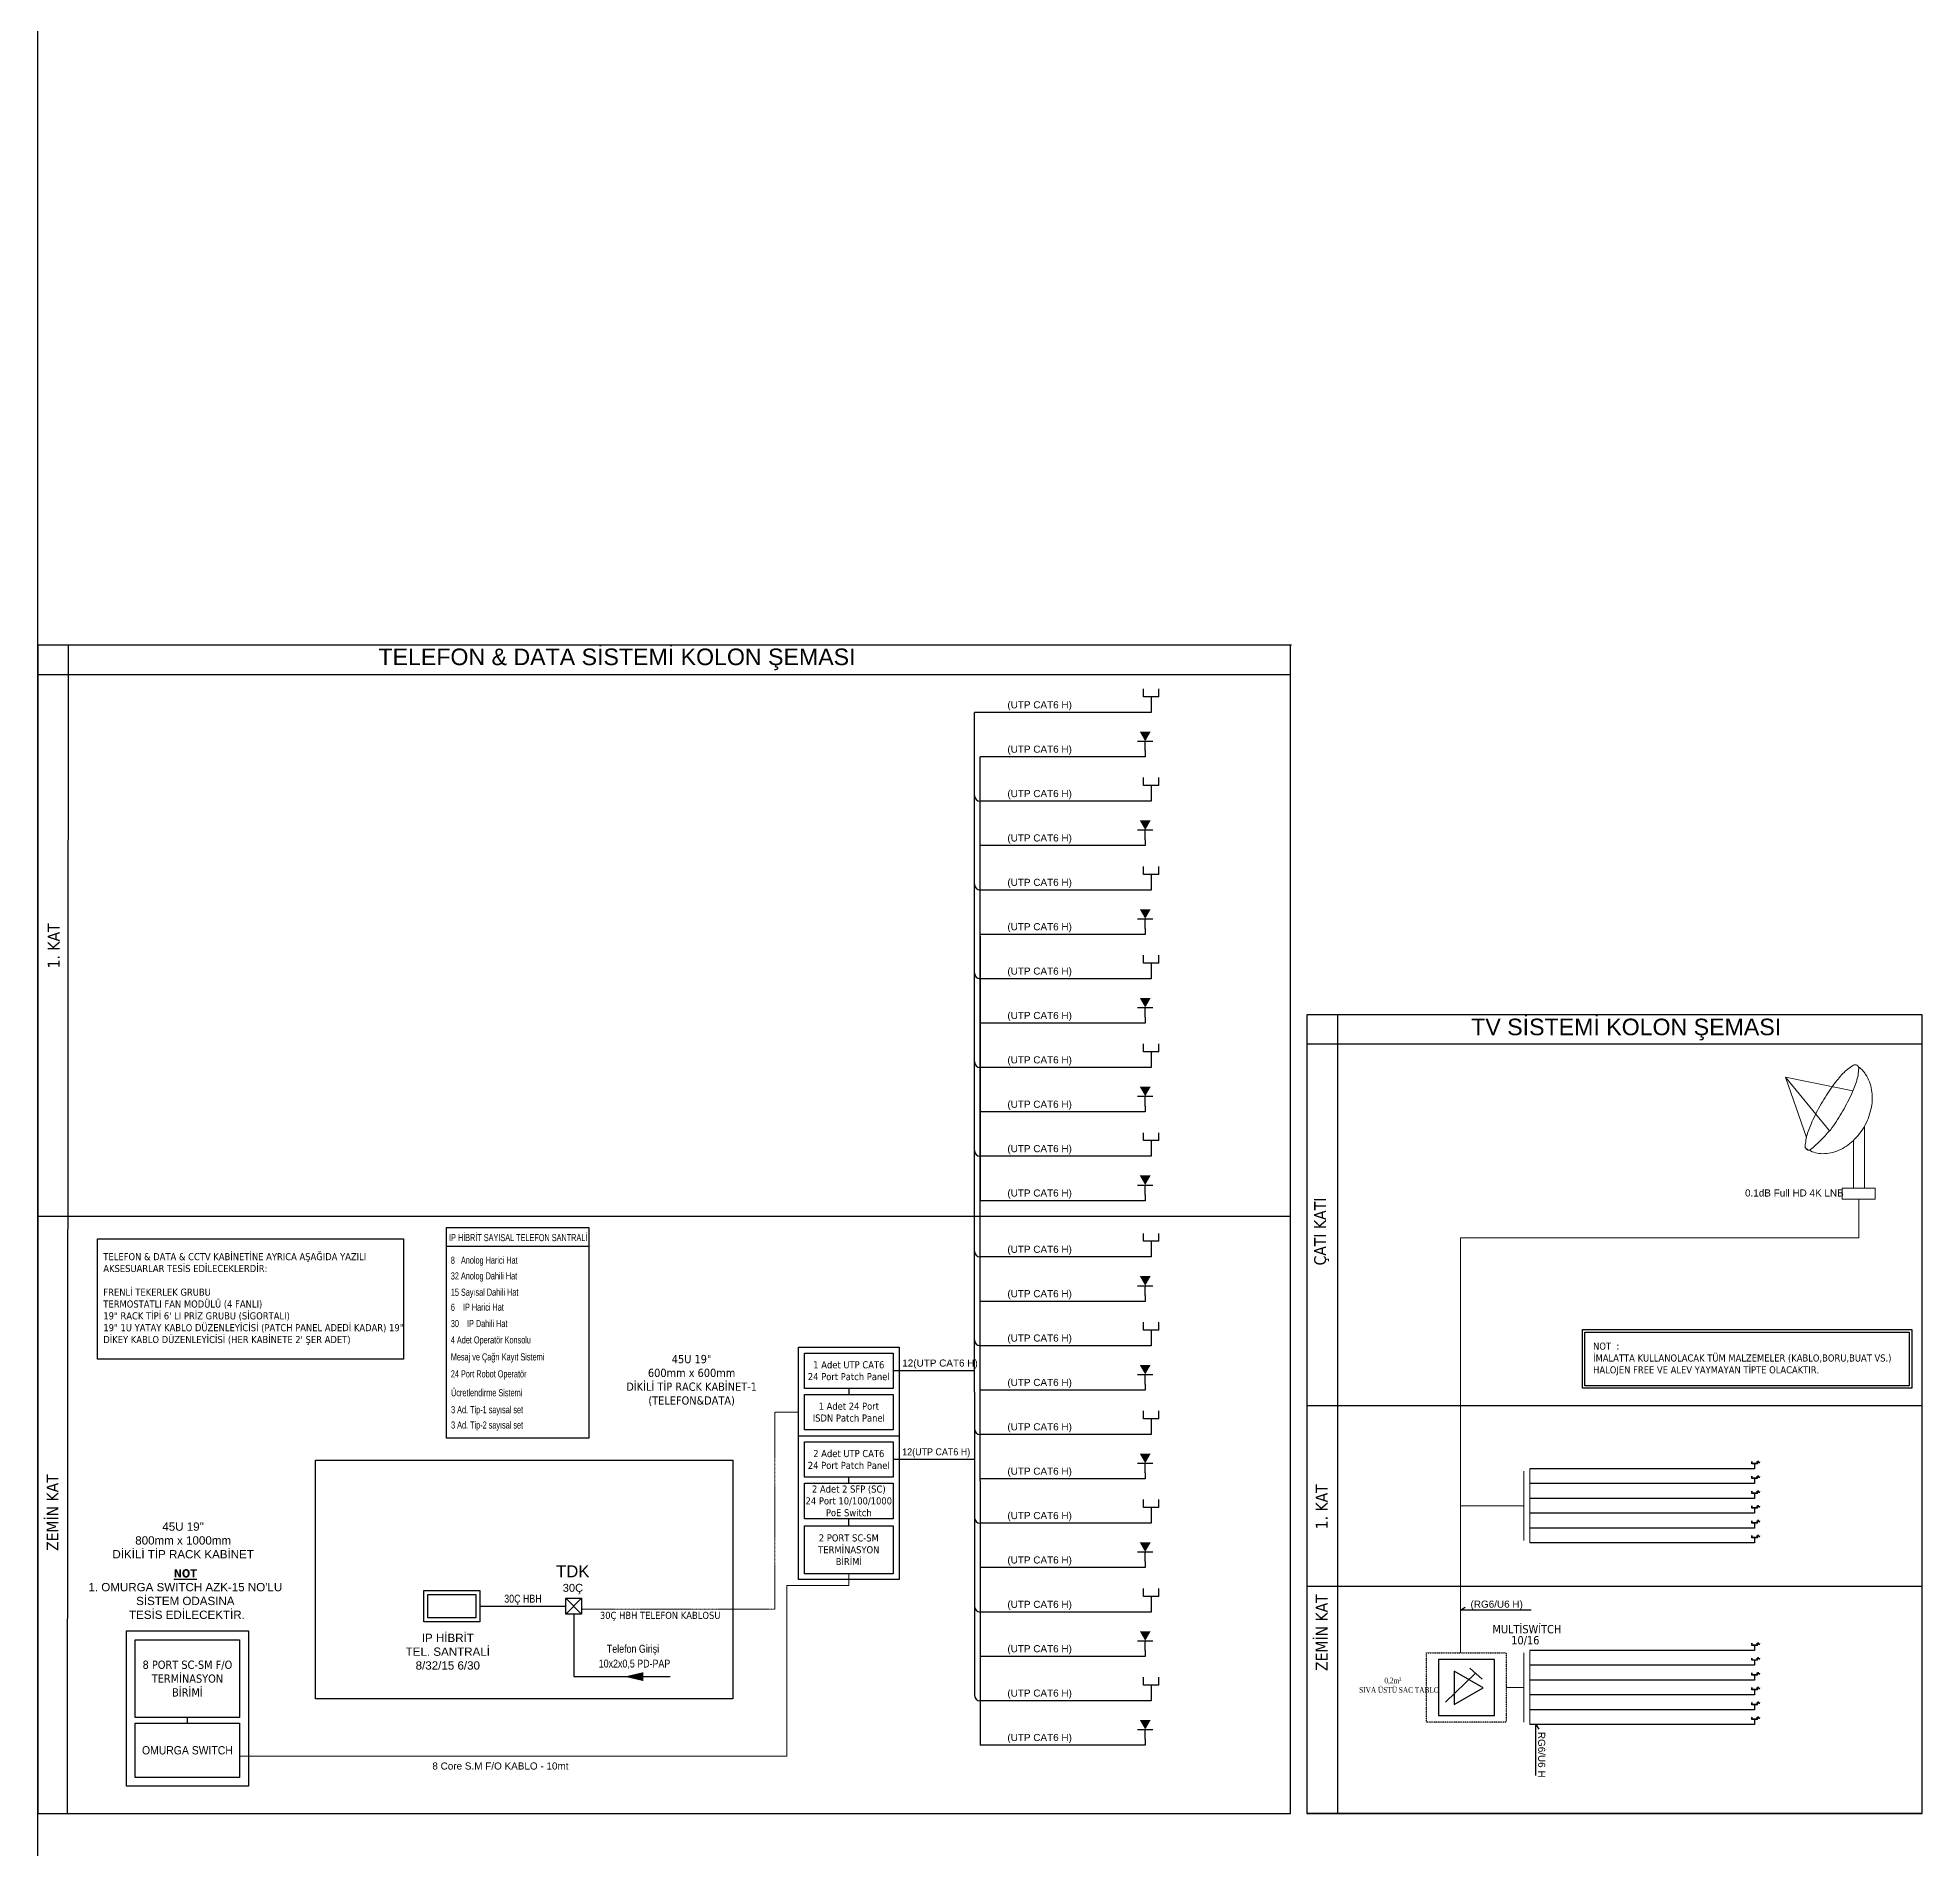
# Model space of a CAD drawing. Header units: millimetres. Extents: x 2046 to 14753, y 2361 to 29276.
# Drawn here: x 11484 to 14669, y 17136 to 20197 of the extents above; entities that cross this region are included whole.
import ezdxf
from ezdxf.enums import TextEntityAlignment as Align

# ---------------------------------------------------------------- set-up
doc = ezdxf.new("R2010")
doc.units = ezdxf.units.MM
for name, pattern in [('DASHDOT', [1, 0.5, -0.25, 0, -0.25]), ('HIDDEN', [0.375, 0.25, -0.125]), ('PHANTOM', [2.5, 1.25, -0.25, 0.25, -0.25, 0.25, -0.25])]:
    doc.linetypes.add(name, pattern=pattern)
for name, color, linetype in [('-GENEL YAZI', 251, 'Continuous'), ('2A-GENEL HAT', 2, 'Continuous'), ('AHAT', 251, 'Continuous'), ('AY SES', 4, 'PHANTOM'), ('BLK-DATA', 2, 'Continuous'), ('BLK-TELEFON', 8, 'Continuous'), ('OZER-EL1', 2, 'Continuous'), ('telefon', 6, 'Continuous'), ('tv', 4, 'Continuous'), ('ZCIHAZ', 5, 'Continuous')]:
    doc.layers.add(name, color=color, linetype=linetype)
for name, color, linetype, lineweight in [('BLK-TV', 8, 'Continuous', 13), ('BLK-TV YAZI', 9, 'Continuous', 13), ('C_DATA', 6, 'DASHDOT', 0), ('C_TEL', 4, 'HIDDEN', 0), ('C_TV', 3, 'Continuous', 0), ('yazi', 251, 'Continuous', 25)]:
    doc.layers.add(name, color=color, linetype=linetype, lineweight=lineweight)
doc.styles.add('2A ELEKTRİK', font='swissl.ttf', dxfattribs={"height": 10})
doc.styles.add('AGA', font='tahoma.ttf', dxfattribs={"height": 16})
doc.styles.add('Arial', font='arial.ttf')
doc.styles.add('BAL', font='tahoma.ttf')
doc.styles.add('KDmuhendislik-2', font='swisscl.ttf')
doc.styles.add('LAMBA', font='arial.ttf', dxfattribs={"height": 12})
doc.styles.add('ROMANS', font='romanstw.shx', dxfattribs={"width": 0.7})
doc.styles.add('ROMANTUR', font='times.ttf', dxfattribs={"width": 0.7})
doc.styles.add('YCET', font='tahoma.ttf')

# ---------------------------------------------------------------- blocks, each defined once
blk = doc.blocks.new('AMPL')
at = {"layer": 'ZCIHAZ', "color": 6}
for p, q in [((-22.5, 14.3), (9.3, 45)), ((3.6, 50.7), (16.8, 38.9))]:
    blk.add_line(p, q, dxfattribs=at)
for points in [[(-30, 60), (-30, 0), (30, 0), (30, 60)], [(-13.2, 11.7), (17.8, 29.6), (-13.2, 47.6)]]:
    blk.add_lwpolyline(points, close=True, dxfattribs=at)
blk = doc.blocks.new('A$C2718521B')
at = {"layer": '-GENEL YAZI'}
for points in [[(0, 99.2), (556.4, 99.2), (556.4, 0), (0, 0)], [(4.2, 95), (552.2, 95), (552.2, 4.2), (4.2, 4.2)]]:
    blk.add_lwpolyline(points, close=True, dxfattribs=at)
at = {"layer": '-GENEL YAZI', "insert": (17.9, 49.6), "char_height": 12, "width": 534.277, "attachment_point": 4, "style": 'AGA'}
blk.add_mtext('{\\C2;NOT  :\\PİMALATTA KULLANOLACAK TÜM MALZEMELER (KABLO,BORU,BUAT VS.)\\PHALOJEN FREE VE ALEV YAYMAYAN TİPTE OLACAKTIR.}', dxfattribs=at)
blk = doc.blocks.new('ZDK')
at = {"layer": 'OZER-EL1'}
for p, q in [((-10, 0), (-10, 20)), ((-10, 20), (10, 20)), ((-10, 0), (10, 20)), ((10, 0), (-10, 20)), ((10, 0), (-10, 0)), ((10, 20), (10, 0))]:
    blk.add_line(p, q, dxfattribs=at)
blk = doc.blocks.new('A$C1A1E1AD6')
at = {"layer": '-GENEL YAZI', "color": 8}
blk.add_lwpolyline([(0, 203.8), (517.3, 203.8), (517.3, 0), (0, 0)], close=True, dxfattribs=at)
at = {"layer": '-GENEL YAZI', "color": 2, "insert": (10, 101.9), "char_height": 12, "width": 506.078, "attachment_point": 4, "style": 'BAL'}
blk.add_mtext('TELEFON & DATA & CCTV KABİNETİNE AYRICA AŞAĞIDA YAZILI AKSESUARLAR TESİS EDİLECEKLERDİR: \\P\\PFRENLİ TEKERLEK GRUBU\\PTERMOSTATLI FAN MODÜLÜ (4 FANLI) \\P19" RACK TİPİ 6\' LI PRİZ GRUBU (SİGORTALI) \\P19" 1U YATAY KABLO DÜZENLEYİCİSİ (PATCH PANEL ADEDİ KADAR) 19" DİKEY KABLO DÜZENLEYİCİSİ (HER KABİNETE 2\' ŞER ADET)', dxfattribs=at)
blk = doc.blocks.new('DATA')
at = {"layer": 'BLK-DATA'}
for p, q in [((-10, 12.7), (10, 12.7)), ((0, 0), (0, 12.7))]:
    blk.add_line(p, q, dxfattribs=at)
blk.add_solid([(-7.1, 25.1), (7.1, 25.1), (0, 12.7)], dxfattribs=at)
blk = doc.blocks.new('TEL')
at = {"layer": 'BLK-TELEFON'}
for p, q in [((-10, 12.7), (-10, 23)), ((10, 12.7), (-10, 12.7)), ((0, 12.7), (0, 0)), ((10, 12.7), (10, 23))]:
    blk.add_line(p, q, dxfattribs=at)
blk = doc.blocks.new('*U213')
at = {"layer": 'tv'}
for p, q in [((-7.8, 14.1), (-7.8, 20.6)), ((7.8, 14.1), (-7.8, 14.1)), ((7.8, 14.1), (-7.8, 14.1)), ((-7, 15), (-7, 20.6)), ((7, 15), (-7, 15)), ((0, 14.1), (0, 3.6)), ((7, 15), (7, 20.6)), ((7.8, 14.1), (7.8, 20.6))]:
    blk.add_line(p, q, dxfattribs=at)
blk.add_lwpolyline([(0, 3.6), (0, 0)], dxfattribs=at)
at = {"layer": 'tv', "color": 142, "style": 'ROMANS'}
blk.add_text('Tv', height=5.6, dxfattribs=at).set_placement((7.9, 16.2))

msp = doc.modelspace()

# ---------------------------------------------------------------- linework, layer by layer
at = {"layer": '-GENEL YAZI', "color": 8}
for p, q in [((11484.309, 19170.789), (11484.215, 17196.122)), ((13603.15, 19170.789), (11484.215, 19170.789)), ((11535.618, 19170.789), (11534.215, 17196.122)), ((13601.16, 17196.122), (13601.16, 19170.789)), ((11484.215, 19120.789), (13601.16, 19120.789)), ((13680.852, 18546.122), (13680.852, 17196.122)), ((14669.079, 18496.122), (13628.995, 18496.122)), ((11484.215, 18205.882), (13601.16, 18205.882)), ((13628.995, 17885.946), (14669.079, 17885.946)), ((13628.995, 17580.232), (14669.079, 17580.232)), ((11484.215, 17196.122), (13601.16, 17196.122)), ((13628.995, 17196.122), (14669.079, 17196.122)), ((14669.079, 17196.122), (13628.995, 17196.122))]:
    msp.add_line(p, q, dxfattribs=at)
at = {"layer": '-GENEL YAZI'}
for p, q in [((12390.031, 17533.204), (12390.031, 17427.514)), ((12390.031, 17427.514), (12552.8, 17427.514))]:
    msp.add_line(p, q, dxfattribs=at)
at = {"layer": '-GENEL YAZI', "color": 8}
msp.add_lwpolyline([(14669.079, 17196.122), (14669.079, 18546.122), (13628.995, 18546.122), (13628.995, 17196.122)], dxfattribs=at)
at = {"layer": '-GENEL YAZI'}
msp.add_lwpolyline([(14008.192, 17540.049), (13888.643, 17540.049), (13896.643, 17545.049)], dxfattribs=at)
at = {"layer": '2A-GENEL HAT'}
for p, q in [((12854.925, 17914.417), (12854.925, 17904.417)), ((12854.925, 17754.417), (12854.925, 17764.417)), ((12854.925, 17682.487), (12854.925, 17694.417))]:
    msp.add_line(p, q, dxfattribs=at)
at = {"layer": '2A-GENEL HAT', "color": 1}
msp.add_line((11737.239, 17348.641), (11737.239, 17358.641), dxfattribs=at)
at = {"layer": '2A-GENEL HAT', "color": 8}
for points in [[(12939.949, 17984.417), (12939.949, 17591.407), (12769.9, 17591.407), (12769.9, 17984.417), (12939.949, 17984.417)], [(12769.9, 17834.417), (12939.949, 17834.417)]]:
    msp.add_lwpolyline(points, dxfattribs=at)
at = {"layer": '2A-GENEL HAT', "color": 1}
for points in [[(12779.9, 17914.417), (12779.9, 17974.417), (12929.949, 17974.417), (12929.949, 17914.417), (12779.9, 17914.417)], [(12779.9, 17844.417), (12779.9, 17904.417), (12929.949, 17904.417), (12929.949, 17844.417), (12779.9, 17844.417)], [(12779.9, 17764.417), (12779.9, 17824.417), (12929.949, 17824.417), (12929.949, 17764.417), (12779.9, 17764.417)], [(12779.9, 17694.417), (12779.9, 17754.417), (12929.949, 17754.417), (12929.949, 17694.417), (12779.9, 17694.417)], [(12779.9, 17601.407), (12779.9, 17682.487), (12929.949, 17682.487), (12929.949, 17601.407), (12779.9, 17601.407)]]:
    msp.add_lwpolyline(points, dxfattribs=at)
at = {"layer": '2A-GENEL HAT', "color": 8}
msp.add_lwpolyline([(11634.215, 17504.95), (11840.264, 17504.95), (11840.264, 17242.332), (11634.215, 17242.332)], close=True, dxfattribs=at)
at = {"layer": '2A-GENEL HAT', "color": 1}
for points in [[(11649.215, 17489.95), (11825.264, 17489.95), (11825.264, 17358.641), (11649.215, 17358.641)], [(11649.215, 17348.641), (11825.264, 17348.641), (11825.264, 17257.332), (11649.215, 17257.332)]]:
    msp.add_lwpolyline(points, close=True, dxfattribs=at)
at = {"layer": 'AY SES', "color": 7, "ltscale": 0.01}
msp.add_lwpolyline([(13831.429, 17467.604), (13965.856, 17467.604), (13965.856, 17350.646), (13831.429, 17350.646)], close=True, dxfattribs=at)
at = {"layer": 'BLK-DATA'}
for p, q in [((13355.868, 18991.771), (13355.868, 18981.771)), ((13077.105, 18678.554), (13077.105, 18981.771)), ((13355.868, 18981.771), (13077.105, 18981.771)), ((13355.868, 18831.771), (13077.105, 18831.771)), ((13355.868, 18841.771), (13355.868, 18831.771)), ((13077.105, 18151.696), (13077.122, 18772.337)), ((13355.868, 18681.771), (13077.105, 18681.771)), ((13077.105, 18678.554), (13077.105, 18231.771)), ((13355.868, 18691.771), (13355.868, 18681.771)), ((13355.868, 18541.771), (13355.868, 18531.771)), ((13355.868, 18531.771), (13077.105, 18531.771)), ((13355.868, 18381.771), (13077.105, 18381.771)), ((13355.868, 18391.771), (13355.868, 18381.771)), ((13355.868, 18231.771), (13077.105, 18231.771)), ((13355.868, 18241.771), (13355.868, 18231.771)), ((13077.105, 17758.479), (13077.105, 18151.696)), ((13355.868, 18061.696), (13077.105, 18061.696)), ((13355.868, 18071.696), (13355.868, 18061.696)), ((13355.868, 17911.696), (13077.105, 17911.696)), ((13355.868, 17921.696), (13355.868, 17911.696)), ((13067.105, 17794.417), (12929.949, 17794.417)), ((13355.868, 17771.696), (13355.868, 17761.696)), ((13355.868, 17761.696), (13077.105, 17761.696)), ((13077.105, 17758.479), (13077.105, 17311.696)), ((13355.868, 17621.696), (13355.868, 17611.696)), ((13355.868, 17611.696), (13077.105, 17611.696)), ((13355.868, 17461.696), (13077.105, 17461.696)), ((13355.868, 17471.696), (13355.868, 17461.696)), ((13355.868, 17311.696), (13077.105, 17311.696)), ((13355.868, 17321.696), (13355.868, 17311.696))]:
    msp.add_line(p, q, dxfattribs=at)
at = {"layer": 'BLK-TELEFON'}
for p, q in [((12136.973, 17520.004, 0), (12136.973, 17573.235, 0)), ((12136.973, 17573.235, 0), (12231.327, 17573.235, 0)), ((12231.327, 17573.235, 0), (12231.327, 17520.004, 0)), ((12231.327, 17520.004, 0), (12136.973, 17520.004, 0))]:
    msp.add_line(p, q, dxfattribs=at)
at = {"layer": 'BLK-TELEFON', "color": 4}
for p, q in [((12143.68, 17526.711, 0), (12143.68, 17566.528, 0)), ((12143.68, 17566.528, 0), (12224.619, 17566.528, 0)), ((12224.619, 17566.528, 0), (12224.619, 17526.711, 0)), ((12224.619, 17526.711, 0), (12143.68, 17526.711, 0))]:
    msp.add_line(p, q, dxfattribs=at)
at = {"layer": 'BLK-TELEFON', "linetype": 'Continuous', "ltscale": 0.04}
msp.add_line((12231.327, 17546.62, 0), (12376.616, 17546.62, 0), dxfattribs=at)
at = {"layer": 'BLK-TELEFON', "color": 1, "elevation": 0}
msp.add_lwpolyline([(11953.614, 17793.532), (12658.722, 17793.532), (12658.722, 17390.268), (11953.614, 17390.268)], close=True, dxfattribs=at)
at = {"layer": 'BLK-TELEFON'}
msp.add_solid([(12507.705, 17420.087, 0), (12475.856, 17427.514, 0), (12507.705, 17435.076, 0)], dxfattribs=at)
at = {"layer": 'BLK-TV'}
for p, q in [((14571.419, 18357.937), (14571.419, 18252.927)), ((14552.693, 18333.587), (14552.693, 18252.927))]:
    msp.add_line(p, q, dxfattribs=at)
at = {"layer": 'BLK-TV', "color": 1}
for p, q in [((14533.675, 18252.927), (14533.675, 18234.201)), ((14533.675, 18252.927), (14589.573, 18252.927)), ((14589.573, 18252.927), (14589.573, 18234.201)), ((14533.675, 18234.201), (14589.573, 18234.201))]:
    msp.add_line(p, q, dxfattribs=at)
at = {"layer": 'BLK-TV'}
msp.add_lwpolyline([(14474.18, 18318.038, 0.27414741), (14480.317, 18318.04, 0.03487728), (14512.248, 18349.863, 0.38948155), (14513.798, 18351.212, 0.02339644), (14532.581, 18379.784, 0.02339644), (14548.611, 18409.985, 0.0323179), (14557.719, 18433.015, 0.06953862), (14561.614, 18455.287, 0.27414741), (14558.667, 18460.67, 0.27414741), (14552.53, 18460.668, 0.06953862), (14534.869, 18446.55, 0.0323179), (14519.049, 18427.496, 0.02339644), (14500.266, 18398.925, 0.02339644), (14484.236, 18368.724, 0.0323179), (14475.128, 18345.693, 0.06953862), (14471.233, 18323.421, 0.27414741)], format="xyb", close=True, dxfattribs=at)
msp.add_lwpolyline([(14471.818, 18320.62, 0.03254574), (14477.246, 18317.198, 0.12383061), (14500.565, 18311.219, 0.10563167), (14528.076, 18316.964, 0.08716213), (14552.248, 18333.157, 0.07746626), (14572.08, 18359.135, 0.07746626), (14583.066, 18389.917, 0.08716213), (14583.481, 18419.008, 0.10563167), (14573.316, 18445.21, 0.09091846), (14561.029, 18458.088, 0.12383061)], format="xyb", dxfattribs=at)
at = {"layer": 'BLK-TV YAZI'}
for p, q in [((14551.652, 18417.314), (14437.8, 18440.419)), ((14437.8, 18440.419), (14473.205, 18338.674)), ((14437.8, 18440.419), (14512.108, 18349.715))]:
    msp.add_line(p, q, dxfattribs=at)
at = {"layer": 'C_DATA', "color": 1, "linetype": 'Continuous'}
for p, q in [((12750.129, 17292.986, 0), (12750.129, 17581.407)), ((12854.925, 17581.407), (12750.129, 17581.407)), ((12854.925, 17601.407), (12854.925, 17581.407)), ((11825.264, 17292.986), (12750.129, 17292.986, 0))]:
    msp.add_line(p, q, dxfattribs=at)
at = {"layer": 'C_TEL'}
msp.add_line((13067.105, 18828.554), (13067.122, 18316.771), dxfattribs=at)
at = {"layer": 'C_TEL', "ltscale": 2}
for p, q in [((12769.9, 17874.417), (12730.129, 17874.417, 0)), ((12730.129, 17541.62, 0), (12730.129, 17874.417, 0)), ((12403.447, 17541.62, 0), (12730.129, 17541.62, 0))]:
    msp.add_line(p, q, dxfattribs=at)
at = {"layer": 'C_TV', "color": 5}
for p, q in [((14561.624, 18234.201), (14561.624, 18168.899)), ((13888.643, 18168.899), (14561.624, 18168.899)), ((13888.643, 17467.604), (13888.643, 18168.899)), ((13995.856, 17657.685), (13995.856, 17774.643)), ((14005.856, 17653.685), (14005.856, 17778.685)), ((13995.856, 17716.164), (13888.643, 17716.164)), ((13995.856, 17350.646), (13995.856, 17467.604)), ((14005.856, 17346.646), (14005.856, 17471.646)), ((13995.856, 17409.125), (13965.856, 17409.125))]:
    msp.add_line(p, q, dxfattribs=at)
at = {"layer": 'telefon'}
for p, q in [((13067.122, 18301.696), (13067.122, 19056.771)), ((13365.868, 19056.771), (13067.122, 19056.771)), ((13365.868, 19066.771), (13365.868, 19056.771)), ((13365.868, 18906.771), (13077.122, 18906.771)), ((13365.868, 18916.771), (13365.868, 18906.771)), ((13365.868, 18766.771), (13365.868, 18756.771)), ((13365.868, 18756.771), (13077.122, 18756.771)), ((13365.868, 18606.771), (13077.122, 18606.771)), ((13365.868, 18616.771), (13365.868, 18606.771)), ((13365.868, 18456.771), (13077.122, 18456.771)), ((13365.868, 18466.771), (13365.868, 18456.771)), ((13365.868, 18316.771), (13365.868, 18306.771)), ((13067.105, 17908.479), (13067.105, 18301.696)), ((13365.868, 18306.771), (13077.122, 18306.771)), ((13365.868, 18136.696), (13077.122, 18136.696)), ((13365.868, 18146.696), (13365.868, 18136.696)), ((13365.868, 17996.696), (13365.868, 17986.696)), ((13365.868, 17986.696), (13077.122, 17986.696)), ((13067.105, 17944.417), (12929.949, 17944.417)), ((13067.105, 17908.479), (13067.122, 17396.696)), ((13365.868, 17836.696), (13077.122, 17836.696)), ((13365.868, 17846.696), (13365.868, 17836.696)), ((13365.868, 17686.696), (13077.122, 17686.696)), ((13365.868, 17696.696), (13365.868, 17686.696)), ((13365.868, 17536.696), (13077.122, 17536.696)), ((13365.868, 17546.696), (13365.868, 17536.696)), ((13365.868, 17396.696), (13365.868, 17386.696)), ((13365.868, 17386.696), (13077.122, 17386.696))]:
    msp.add_line(p, q, dxfattribs=at)
for centre in [(13077.122, 18916.771), (13077.122, 18766.771), (13077.122, 18616.771), (13077.122, 18466.771), (13077.122, 18316.771), (13077.122, 18146.696), (13077.122, 17996.696), (13077.122, 17846.696), (13077.122, 17696.696), (13077.122, 17546.696), (13077.122, 17396.696)]:
    msp.add_arc(centre, 10, 180, 270, dxfattribs=at)
at = {"layer": 'tv'}
for p, q in [((14385.642, 17778.685), (14005.856, 17778.685)), ((14385.642, 17753.685), (14005.856, 17753.685)), ((14385.642, 17728.685), (14005.856, 17728.685)), ((14385.642, 17703.685), (14005.856, 17703.685)), ((14385.642, 17678.685), (14005.856, 17678.685)), ((14385.642, 17653.685), (14005.856, 17653.685)), ((14385.642, 17471.646), (14005.856, 17471.646)), ((14385.642, 17446.646), (14005.856, 17446.646)), ((14385.642, 17421.646), (14005.856, 17421.646)), ((14385.642, 17396.646), (14005.856, 17396.646)), ((14385.642, 17371.646), (14005.856, 17371.646)), ((14385.642, 17346.646), (14005.856, 17346.646))]:
    msp.add_line(p, q, dxfattribs=at)
for points in [[(14015.856, 17260.479), (14015.856, 17346.646)], [(14015.856, 17346.646), (14020.856, 17338.646)]]:
    msp.add_lwpolyline(points, dxfattribs=at)
at = {"layer": 'yazi'}
msp.add_line((11484.215, 11151.662), (11484.215, 26057.18), dxfattribs=at)
at = {"layer": 'yazi', "ltscale": 6}
msp.add_line((12175.123, 18155.125), (12415.72, 18155.125), dxfattribs=at)
at = {"layer": 'yazi'}
msp.add_lwpolyline([(12175.123, 18186.438), (12415.72, 18186.438), (12415.72, 17830.263), (12175.123, 17830.263)], close=True, dxfattribs=at)

# ---------------------------------------------------------------- block references
at = {"layer": '-GENEL YAZI'}
msp.add_blockref('A$C2718521B', (14094.807, 17914.748), dxfattribs=at)
at = {"layer": 'AHAT', "xscale": 1.580182732809335, "yscale": 1.580182732809335, "zscale": 1.580182732809335}
msp.add_blockref('AMPL', (13898.643, 17361.72), dxfattribs=at)
at = {"layer": 'BLK-DATA', "xscale": 1.3, "yscale": 1.3, "zscale": 1.3}
for p in [(13355.868, 18991.771), (13355.868, 18841.771), (13355.868, 18691.771), (13355.868, 18541.771), (13355.868, 18391.771), (13355.868, 18241.771), (13355.868, 18071.696), (13355.868, 17921.696), (13355.868, 17771.696), (13355.868, 17621.696), (13355.868, 17471.696), (13355.868, 17321.696)]:
    msp.add_blockref('DATA', p, dxfattribs=at)
at = {"layer": 'BLK-TELEFON', "xscale": 1.341521999999998, "yscale": 1.341521999999998, "zscale": 1.341521999999998, "rotation": 270}
msp.add_blockref('ZDK', (12376.616, 17546.62), dxfattribs=at)
at = {"layer": 'telefon'}
for name, p, xscale, yscale, zscale in [('TEL', (13365.868, 19066.771), 1.3, 1.3, 1.3), ('TEL', (13365.868, 18916.771), 1.3, 1.3, 1.3), ('TEL', (13365.868, 18766.771), 1.3, 1.3, 1.3), ('TEL', (13365.868, 18616.771), 1.3, 1.3, 1.3), ('TEL', (13365.868, 18466.771), 1.3, 1.3, 1.3), ('TEL', (13365.868, 18316.771), 1.3, 1.3, 1.3), ('TEL', (13365.868, 18146.696), 1.3, 1.3, 1.3), ('TEL', (13365.868, 17996.696), 1.3, 1.3, 1.3), ('TEL', (13365.868, 17846.696), 1.3, 1.3, 1.3), ('*U213', (14385.642, 17778.685), 0.6, 0.6, 0.6), ('*U213', (14385.642, 17753.685), 0.6, 0.6, 0.6), ('*U213', (14385.642, 17728.685), 0.6, 0.6, 0.6), ('TEL', (13365.868, 17696.696), 1.3, 1.3, 1.3), ('*U213', (14385.642, 17703.685), 0.6, 0.6, 0.6), ('*U213', (14385.642, 17678.685), 0.6, 0.6, 0.6), ('*U213', (14385.642, 17653.685), 0.6, 0.6, 0.6), ('TEL', (13365.868, 17546.696), 1.3, 1.3, 1.3), ('*U213', (14385.642, 17471.646), 0.6, 0.6, 0.6), ('*U213', (14385.642, 17446.646), 0.6, 0.6, 0.6), ('TEL', (13365.868, 17396.696), 1.3, 1.3, 1.3), ('*U213', (14385.642, 17421.646), 0.6, 0.6, 0.6), ('*U213', (14385.642, 17396.646), 0.6, 0.6, 0.6), ('*U213', (14385.642, 17371.646), 0.6, 0.6, 0.6), ('*U213', (14385.642, 17346.646), 0.6, 0.6, 0.6)]:
    msp.add_blockref(name, p, dxfattribs=dict(at, xscale=xscale, yscale=yscale, zscale=zscale))
at = {"layer": 'yazi'}
msp.add_blockref('A$C1A1E1AD6', (11585.103, 17963.748), dxfattribs=at)

# ---------------------------------------------------------------- texts
at = {"layer": '-GENEL YAZI', "style": '2A ELEKTRİK'}
for s, p in [('(UTP CAT6 H)', (13122.957, 19063.796)), ('(UTP CAT6 H)', (13122.957, 18988.796)), ('(UTP CAT6 H)', (13122.957, 18913.796)), ('(UTP CAT6 H)', (13122.957, 18838.796)), ('(UTP CAT6 H)', (13122.957, 18763.796)), ('(UTP CAT6 H)', (13122.957, 18688.796)), ('(UTP CAT6 H)', (13122.957, 18613.796)), ('(UTP CAT6 H)', (13122.957, 18538.796)), ('(UTP CAT6 H)', (13122.957, 18388.796)), ('(UTP CAT6 H)', (13122.957, 18238.796)), ('0.1dB Full HD 4K LNB', (14369.5, 18238.886, 0)), ('(UTP CAT6 H)', (13122.957, 18068.721)), ('12(UTP CAT6 H)', (12945.247, 17951.442)), ('(UTP CAT6 H)', (13122.957, 17918.721)), ('(UTP CAT6 H)', (13122.957, 17768.721)), ('(UTP CAT6 H)', (13122.957, 17618.721)), ('(RG6/U6 H)', (13905.574, 17544.049, 0)), ('(UTP CAT6 H)', (13122.957, 17468.721)), ('(UTP CAT6 H)', (13122.957, 17318.721))]:
    msp.add_text(s, height=12, dxfattribs=at).set_placement(p)
at = {"layer": '-GENEL YAZI', "style": '2A ELEKTRİK', "width": 0.9}
msp.add_text('12(UTP CAT6 H)', height=12, dxfattribs=at).set_placement((12945.247, 17801.442))
at = {"layer": '-GENEL YAZI', "style": '2A ELEKTRİK'}
msp.add_text('RG6/U6 H', height=12, rotation=270, dxfattribs=at).set_placement((14019.856, 17334.214, 0))
at = {"layer": '-GENEL YAZI', "attachment_point": 5}
for s, insert, char_height, width, style in [('{\\C1; TELEFON & DATA SİSTEMİ KOLON ŞEMASI}', (12457.721, 19146.51), 28, 2806.26174, '2A ELEKTRİK'), ('{\\C1; TV SİSTEMİ KOLON ŞEMASI}', (14163.229, 18521.122), 28, 777.48662, '2A ELEKTRİK'), ('45U 19" \\P600mm x 600mm \\PDİKİLİ TİP RACK KABİNET-1\\P{\\C1;(TELEFON&DATA)\\P} ', (12589.287, 17916.271), 14, 247.86085, 'AGA'), ('1 Adet UTP CAT6\\P24 Port Patch Panel', (12854.925, 17944.417), 12, 150.04866, 'AGA'), ('1 Adet 24 Port\\PISDN Patch Panel', (12854.925, 17874.417), 12, 150.04866, 'AGA'), ('2 Adet UTP CAT6\\P24 Port Patch Panel', (12854.925, 17794.417), 12, 150.04866, 'AGA'), ('2 Adet 2 SFP (SC)\\P24 Port 10/100/1000\\PPoE Switch', (12854.925, 17724.417), 12, 150.04866, 'AGA'), ("45U 19''\\P800mm x 1000mm\\PDİKİLİ TİP RACK KABİNET ", (11730.036, 17657.629), 14, 238.84668, 'LAMBA'), ('2 PORT SC-SM TERMİNASYON BİRİMİ', (12854.925, 17641.947), 12, 150.04866, 'AGA'), ("{\\fTahoma|b1|i0|c162|p34;\\LNOT}\\P1. OMURGA SWITCH AZK-15 NO'LU\\PSİSTEM ODASINA\\P TESİS EDİLECEKTİR.", (11733.709, 17567.029), 14, 327.13183, 'LAMBA'), ('IP HİBRİT\\PTEL. SANTRALİ\\P8/32/15 6/30', (12177.288, 17469.634), 14, 196.11149, '2A ELEKTRİK'), ('8 PORT SC-SM F/O TERMİNASYON\\PBİRİMİ', (11737.239, 17424.295, 0), 14, 176.04866, 'AGA'), ('{\\fArial|b0|i0|c162|p34;\\W0.9;OMURGA SWITCH}', (11737.239, 17302.986, 0), 14, 176.04866, 'AGA')]:
    msp.add_mtext(s, dxfattribs=dict(at, insert=insert, char_height=char_height, width=width, style=style))
at = {"layer": '-GENEL YAZI', "char_height": 20, "attachment_point": 5, "rotation": 90, "style": 'AGA'}
for s, insert, width in [('1. KAT', (11511.204, 18662.413), 298.10147), ('ÇATI KATI', (13653.995, 18179.628), 431.48086), ('ZEMİN KAT', (11509.215, 17704.735), 925.28106), ('1. KAT', (13653.995, 17714.577), 134.25957), ('ZEMİN KAT', (13653.995, 17501.926), 206.45704)]:
    msp.add_mtext(s, dxfattribs=dict(at, insert=insert, width=width))
at = {"layer": '-GENEL YAZI', "color": 4, "insert": (12536.154, 17529.512), "char_height": 12, "width": 312.62528, "attachment_point": 5, "style": 'AGA'}
msp.add_mtext('30Ç HBH TELEFON KABLOSU', dxfattribs=at)
at = {"layer": '-GENEL YAZI', "insert": (13998.201, 17497.552), "char_height": 14, "width": 738.39773, "attachment_point": 5, "line_spacing_factor": 0.8, "style": 'YCET'}
msp.add_mtext(' MULTİSWİTCH\\P10/16', dxfattribs=at)
at = {"layer": '-GENEL YAZI', "color": 2, "insert": (12266.214, 17276.432, 0), "char_height": 12, "width": 274.95505, "attachment_point": 5, "style": '2A ELEKTRİK'}
msp.add_mtext('8 Core S.M F/O KABLO - 10mt', dxfattribs=at)
at = {"layer": 'AY SES', "color": 7, "ltscale": 0.2, "insert": (13643.858, 17425.858), "char_height": 9.5949, "width": 254.9279, "attachment_point": 1, "style": 'ROMANTUR'}
msp.add_mtext('\\pi116.2;0,2m²\\P\\pi73.553;SIVA ÜSTÜ SAC TABLO', dxfattribs=at)
at = {"layer": 'BLK-TELEFON', "color": 4, "style": 'Arial'}
msp.add_text('TDK', height=20.1228, dxfattribs=at).set_placement((12360.33, 17595.505, -187.813))
msp.add_text('30Ç', height=13.4152, dxfattribs=at).set_placement((12388.709, 17566.858, -187.813), align=Align.BOTTOM_CENTER)
at = {"layer": 'BLK-TELEFON', "color": 4, "style": 'Arial', "width": 0.8}
for s, height, p in [('30Ç HBH', 13.4152, (12304.297, 17548.557)), ('10x2x0,5 PD-PAP', 13.41522, (12492.763, 17438.873, 0)), ('Telefon Girişi', 13.41522, (12490.229, 17463.869, -187.813))]:
    msp.add_text(s, height=height, dxfattribs=at).set_placement(p, align=Align.BOTTOM_CENTER)
at = {"layer": 'telefon', "style": '2A ELEKTRİK'}
for p in [(13122.957, 18463.796), (13122.957, 18313.796), (13122.957, 18143.721), (13122.957, 17993.721), (13122.957, 17843.721), (13122.957, 17693.721), (13122.957, 17543.721), (13122.957, 17393.721)]:
    msp.add_text('(UTP CAT6 H)', height=12, dxfattribs=at).set_placement(p)
at = {"layer": 'yazi', "style": 'KDmuhendislik-2'}
for s, p in [('IP HİBRİT SAYISAL TELEFON SANTRALİ', (12179.327, 18163.423)), ('8   Anolog Harici Hat', (12182.386, 18125.264)), ('32 Anolog Dahili Hat', (12182.386, 18098.727)), ('6    IP Harici Hat', (12182.386, 18045.803)), ('15 Sayısal Dahili Hat', (12182.386, 18071.125)), ('30    IP Dahili Hat', (12182.386, 18018.201)), ('4 Adet Operatör Konsolu', (12182.386, 17990.6)), ('Mesaj ve Çağrı Kayıt Sistemi', (12182.386, 17961.873)), ('24 Port Robot Operatör', (12182.386, 17933.145)), ('Ücretlendirme Sistemi', (12182.807, 17901.308, 0)), ('3 Ad. Tip-1 sayısal set', (12182.807, 17872.688, 0)), ('3 Ad. Tip-2 sayısal set', (12182.807, 17846.77, 0))]:
    msp.add_text(s, height=12, dxfattribs=at).set_placement(p)

doc.saveas('drawing.dxf')
